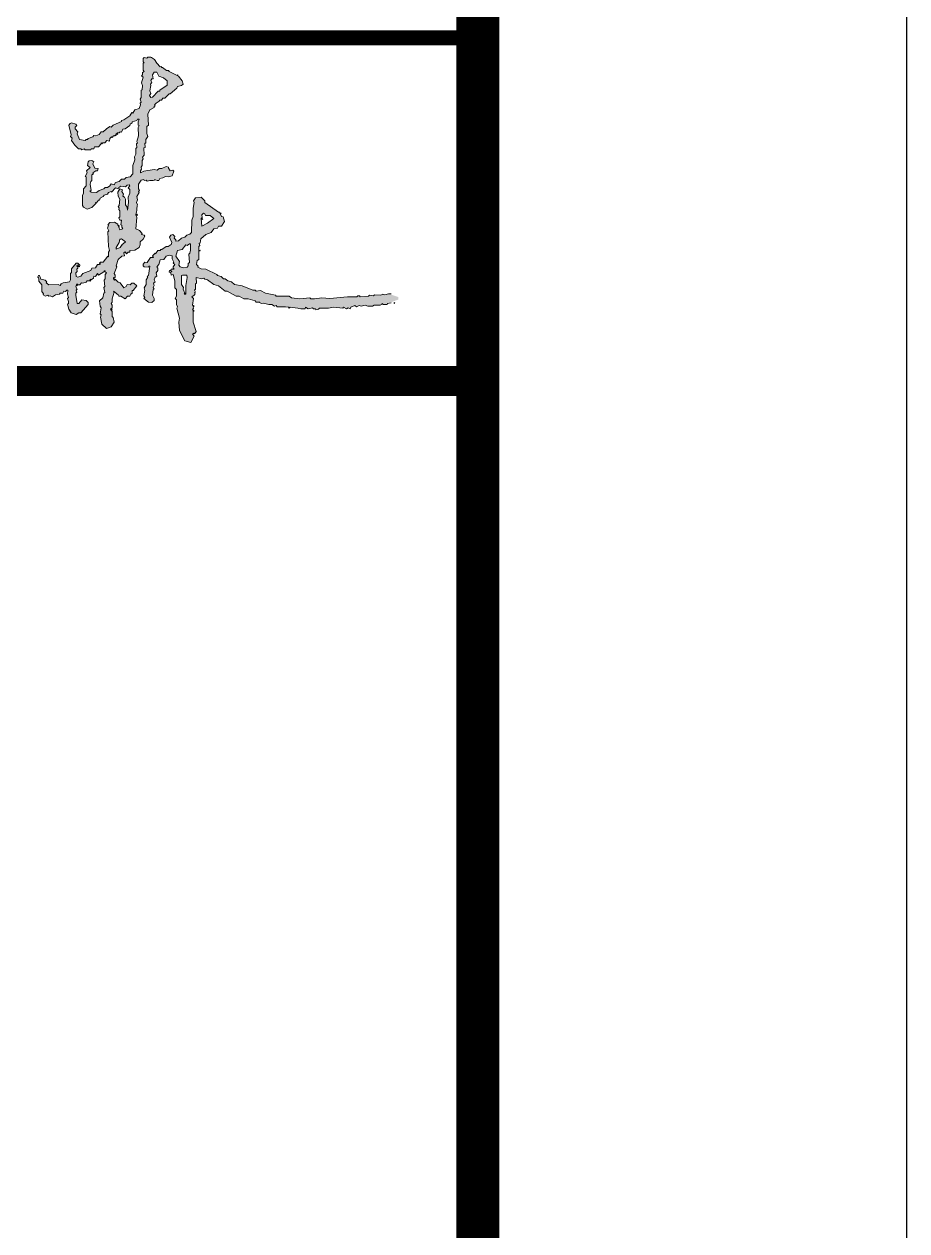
# Model space of a CAD drawing. Extents: x 1188826 to 1909461, y 608442 to 1651179.
# Drawn here: x 1701299 to 1703357, y 1075730 to 1078543 of the extents above; entities that cross this region are included whole.
import ezdxf

# ---------------------------------------------------------------- set-up
doc = ezdxf.new("R2010")
doc.units = 0
doc.header["$LTSCALE"] = 1000
doc.header["$MEASUREMENT"] = 0
doc.layers.add('WALL', color=9, linetype='Continuous', lineweight=40)
doc.layers.add('签名', color=7, linetype='Continuous', lineweight=18)
doc.layers.add('图框', color=140, linetype='Continuous')

# ---------------------------------------------------------------- blocks, each defined once
blk = doc.blocks.new('12414151231')
at = {"layer": '签名'}
h = blk.add_hatch(color=2, dxfattribs=at)
h.dxf.hatch_style = 1
h.paths.add_polyline_path([(-873.4, 7077.7), (-879.4, 7077.7), (-881.9, 7075.3), (-880.6, 7074.1), (-883.1, 7071.7), (-886.7, 7071.7), (-891.5, 7064.4), (-900, 7063.2), (-902.4, 7058.4), (-920.6, 7051.1), (-925.4, 7045.1), (-932.7, 7042.7), (-936.3, 7043.9), (-937.5, 7052.3), (-933.9, 7056), (-935.1, 7060.8), (-932.7, 7063.2), (-932.7, 7066.9), (-935.1, 7068.1), (-931.9, 7074.5), (-932.7, 7075.3), (-936.3, 7075.3), (-947.2, 7062), (-947.2, 7053.6), (-949.6, 7051.1), (-949.6, 7036.6), (-952, 7031.8), (-966.5, 7029.4), (-971.4, 7026.9), (-973.8, 7023.3), (-978.6, 7025.7), (-1000.4, 7024.5), (-1006.4, 7029.4), (-1005.2, 7031.8), (-1008.9, 7035.4), (-1021.8, 7038.6), (-1023.4, 7040.2), (-1023.4, 7033), (-1016.1, 7024.5), (-1016.1, 7008.8), (-1012.5, 7004), (-1013.7, 7001.5), (-1007.7, 6997.9), (-1002.8, 7000.3), (-1000.4, 6997.9), (-996.8, 6999.1), (-991.9, 6996.7), (-984.7, 7001.5), (-975, 7002.8), (-973.8, 7005.2), (-967.7, 7005.2), (-965.3, 7010), (-961.7, 7008.8), (-958.1, 7012.4), (-955.6, 7012.4), (-956.8, 7002.8), (-954.4, 6995.5), (-956.8, 6993.1), (-953, 6981.7), (-956.8, 6979.8), (-953.2, 6967.7), (-948.4, 6959.2), (-936.3, 6955.6), (-930.2, 6959.2), (-925.4, 6959.2), (-908.5, 6978.6), (-908.5, 6983.4), (-913.3, 6988.2), (-923, 6989.4), (-930.2, 6981), (-933.9, 6981), (-938.3, 7004.4), (-935.1, 7007.6), (-936.3, 7012.4), (-933.9, 7014.8), (-937.5, 7019.7), (-935.1, 7026.9), (-932.7, 7024.5), (-927.8, 7024.5), (-924.2, 7029.4), (-920.6, 7028.2), (-913.3, 7030.6), (-910.9, 7034.2), (-904.8, 7034.2), (-903.6, 7037.8), (-901.2, 7036.6), (-896.4, 7040.2), (-895.2, 7045.1), (-891.5, 7043.9), (-886.7, 7051.1), (-884.3, 7047.5), (-872.2, 7054.8), (-871, 7057.2), (-868.5, 7057.2), (-869.8, 7056), (-866.1, 7052.3), (-868.5, 7048.7), (-868.5, 7039), (-871, 7035.4), (-869.8, 7020.9), (-872.2, 7018.5), (-869.8, 7006.4), (-872.2, 7005.2), (-874.6, 6994.3), (-881.9, 6987), (-880.6, 6974.9), (-878.2, 6971.3), (-880.6, 6956.8), (-878.2, 6954.4), (-879.4, 6949.5), (-877, 6932.6), (-866.1, 6922.9), (-855.2, 6926.5), (-848, 6937.4), (-850.4, 6948.3), (-852.8, 6950.7), (-852.8, 6962.8), (-856.5, 6967.7), (-852.8, 6971.3), (-852.8, 6977.3), (-855.2, 6981), (-852.8, 6984.6), (-852.8, 6991.9), (-848, 7007.6), (-849.2, 7010), (-838.3, 7001.5), (-837.1, 6997.9), (-832.3, 6997.9), (-822.6, 6991.9), (-816.5, 6997.9), (-811.7, 6997.9), (-809.3, 7002.8), (-805.6, 7005.2), (-805.6, 7011.2), (-803.2, 7011.2), (-794.8, 7022.1), (-802, 7028.2), (-806.9, 7028.2), (-810.5, 7024.5), (-817.7, 7025.7), (-820.2, 7020.9), (-825, 7017.3), (-833.5, 7029.4), (-838.3, 7030.6), (-845.6, 7037.8), (-846.8, 7035.4), (-849.2, 7039), (-849.2, 7041.5), (-848, 7040.2), (-845.6, 7042.7), (-845.6, 7047.5), (-848, 7051.1), (-841.9, 7066.9), (-843.1, 7069.3), (-838.3, 7083.8), (-829.8, 7091.1), (-823.8, 7092.3), (-825, 7099.5), (-822.6, 7101.9), (-819, 7097.1), (-815.3, 7100.7), (-811.7, 7100.7), (-811.7, 7104.4), (-805, 7105), (-804.4, 7105.6), (-804, 7105.1), (-799.6, 7105.6), (-789.9, 7111.6), (-787.5, 7117.7), (-787.5, 7124.9), (-780.2, 7131), (-776.6, 7138.2), (-777.8, 7140.6), (-783.9, 7141.9), (-782.7, 7144.3), (-788.7, 7151.5), (-797.2, 7155.2), (-794.8, 7181.8), (-797.2, 7187.8), (-795.4, 7198.2), (-795.4, 7200.9), (-794.2, 7209.3), (-793.6, 7210.8), (-796, 7216.9), (-793.6, 7222.9), (-794.8, 7230.2), (-789.9, 7239.8), (-791.1, 7242.3), (-788.7, 7244.7), (-791.1, 7248.3), (-791.1, 7259.2), (-785.1, 7268.9), (-779, 7270.1), (-777.8, 7267.7), (-773, 7268.9), (-770.6, 7266.4), (-764.5, 7267.7), (-762.8, 7267.5), (-757.9, 7267.5), (-753.6, 7268.9), (-753, 7269.1), (-749.4, 7269.1), (-747.6, 7267.7), (-744, 7267.7), (-741.5, 7272.5), (-734.3, 7273.7), (-728.2, 7277.3), (-722.2, 7276.1), (-712.5, 7278.5), (-708.9, 7289.4), (-711.3, 7291.8), (-717.3, 7290.6), (-722.6, 7299.4), (-727, 7300.3), (-736.7, 7295.5), (-742.7, 7295.5), (-747.6, 7291.8), (-754.8, 7293.1), (-779, 7289.4), (-786.3, 7285.8), (-786.3, 7290.6), (-783.9, 7294.3), (-785.1, 7299.1), (-782.7, 7302.7), (-782.7, 7314.8), (-780.2, 7318.5), (-781.5, 7322.1), (-777.8, 7326.9), (-779, 7343.9), (-775.4, 7345.1), (-776.6, 7354.7), (-774.2, 7354.7), (-774.2, 7363.2), (-769.4, 7370.5), (-771.8, 7377.7), (-771.8, 7393.5), (-768.2, 7397.1), (-769.4, 7422.5), (-764.5, 7432.2), (-754.8, 7438.2), (-752.6, 7442.2), (-750, 7447.9), (-745, 7449.5), (-741.5, 7455.1), (-737.9, 7455.1), (-734.3, 7460), (-729.4, 7460), (-719.8, 7469.7), (-717.3, 7469.7), (-701.6, 7483), (-700.4, 7486.6), (-690.7, 7489), (-687.1, 7492.6), (-689.5, 7499.9), (-698, 7510.8), (-719.8, 7521.7), (-721, 7524.1), (-725.8, 7524.1), (-735.5, 7531.3), (-739.1, 7531.3), (-748.8, 7541), (-753.6, 7549.5), (-762.7, 7555.5), (-769.4, 7555.5), (-771.8, 7553.1), (-777.8, 7554.3), (-780.2, 7551.9), (-780.2, 7544.7), (-777.8, 7542.2), (-780.2, 7541), (-780.2, 7525.3), (-777.8, 7521.7), (-781.5, 7519.3), (-781.5, 7514.4), (-783.9, 7512), (-780.2, 7508.4), (-783.9, 7495.1), (-781.5, 7489), (-782.7, 7479.3), (-785.1, 7478.1), (-785.1, 7461.2), (-787.5, 7457.6), (-785.1, 7450.3), (-787.5, 7447.9), (-786.3, 7444.3), (-789.9, 7435.8), (-799.6, 7432.2), (-804.4, 7424.9), (-806.9, 7426.1), (-811.7, 7418.9), (-825, 7409.2), (-831.1, 7408), (-831.1, 7405.5), (-850.4, 7397.1), (-855.2, 7392.2), (-857.7, 7393.5), (-866.1, 7388.6), (-873.4, 7381.4), (-878.2, 7381.4), (-883.1, 7375.3), (-890.3, 7371.7), (-895.2, 7372.9), (-897.6, 7369.3), (-908.5, 7365.6), (-909.7, 7363.2), (-913.3, 7363.2), (-915.7, 7360.8), (-929, 7363.2), (-933.9, 7376.5), (-932.7, 7381.4), (-938.7, 7388.6), (-938.7, 7392.2), (-935.1, 7395.9), (-937.5, 7399.5), (-947.2, 7401.9), (-950.8, 7400.7), (-953.2, 7397.1), (-948.4, 7374.1), (-949.6, 7370.5), (-946, 7366.8), (-947.2, 7360.8), (-939.9, 7349.9), (-931.4, 7341.4), (-925.4, 7341.4), (-923, 7339), (-918.1, 7341.4), (-915.7, 7339), (-902.4, 7339), (-901.2, 7341.4), (-895.2, 7341.4), (-893.9, 7346.3), (-884.3, 7346.3), (-878.2, 7353.5), (-878.2, 7356), (-877, 7353.5), (-874.6, 7356), (-869.8, 7356), (-864.9, 7360.8), (-858.9, 7359.6), (-857.7, 7365.6), (-854, 7369.3), (-852.8, 7368.1), (-849.2, 7371.7), (-846.8, 7371.7), (-843.1, 7375.3), (-843.1, 7377.7), (-841.9, 7376.5), (-840.7, 7378.9), (-835.9, 7378.9), (-833.5, 7381.4), (-831.1, 7380.1), (-827.4, 7387.4), (-822.6, 7388.6), (-811.7, 7395.9), (-810.5, 7399.5), (-805.6, 7401.9), (-805.6, 7404.3), (-794.8, 7408), (-793.6, 7410.4), (-789.9, 7410.4), (-792.3, 7404.3), (-792.3, 7397.1), (-789.9, 7395.9), (-792.3, 7391), (-791.1, 7371.7), (-794.8, 7358.4), (-793.6, 7356), (-796, 7353.5), (-794.8, 7345.1), (-797.2, 7342.6), (-797.2, 7329.3), (-800.8, 7323.3), (-799.6, 7316), (-804.4, 7302.7), (-804.4, 7283.4), (-810.5, 7276.1), (-820.2, 7274.9), (-823.8, 7271.3), (-831.1, 7271.3), (-835.9, 7265.2), (-844.4, 7262.8), (-848, 7258), (-855.2, 7260.4), (-857.7, 7255.6), (-863.7, 7251.9), (-868.5, 7251.9), (-872.2, 7248.3), (-883.1, 7244.7), (-889.1, 7239.8), (-901.2, 7241), (-904.8, 7243.5), (-901.2, 7244.7), (-903.6, 7259.2), (-902.4, 7265.2), (-900, 7267.7), (-900, 7281), (-896.4, 7283.4), (-897.6, 7285.8), (-890.3, 7290.6), (-886.7, 7290.6), (-885.5, 7295.5), (-892.7, 7296.7), (-897.6, 7306.4), (-895.2, 7311.2), (-900, 7314.8), (-906, 7313.6), (-908.5, 7311.2), (-909.7, 7302.7), (-903.6, 7297.9), (-912.1, 7290.6), (-910.9, 7285.8), (-915.7, 7277.3), (-913.3, 7276.1), (-913.3, 7255.6), (-919.4, 7248.3), (-919.4, 7238.6), (-921.8, 7232.6), (-921.8, 7209.6), (-919.4, 7206), (-910.9, 7201.1), (-900, 7204.8), (-890.3, 7214.4), (-891.5, 7216.9), (-889.1, 7215.6), (-884.3, 7221.7), (-881.9, 7221.7), (-880.6, 7226.5), (-873.4, 7230.2), (-871, 7233.8), (-863.7, 7236.2), (-861.3, 7239.8), (-851.2, 7243.9), (-844.4, 7250.7), (-838.3, 7248.3), (-837.1, 7251.9), (-832.3, 7254.3), (-821.4, 7253.1), (-817.7, 7256.8), (-812.9, 7258), (-811.7, 7255.6), (-815.3, 7250.7), (-811.7, 7247.1), (-811.7, 7238.6), (-815.3, 7228.9), (-814.1, 7216.9), (-816.5, 7198.7), (-817.7, 7206), (-821.4, 7210.8), (-821.4, 7224.1), (-823.8, 7228.9), (-827.4, 7231.4), (-826.2, 7236.2), (-829.8, 7242.3), (-828.6, 7245.9), (-834.7, 7248.3), (-839.5, 7241), (-838.3, 7231.4), (-834.7, 7224.1), (-835.9, 7209.6), (-838.3, 7207.2), (-835.9, 7203.5), (-837.1, 7199.9), (-834.7, 7197.5), (-834.7, 7183), (-837.1, 7180.6), (-834.7, 7175.7), (-831.1, 7175.7), (-832.3, 7164.8), (-829.8, 7163.6), (-829.8, 7158.8), (-827.4, 7155.2), (-834.7, 7152.7), (-838.7, 7162.8), (-839.5, 7163.6), (-839.5, 7166), (-846.8, 7170.9), (-857.7, 7169.7), (-862.5, 7164.8), (-861.3, 7163.6), (-863.7, 7156.4), (-860.1, 7150.3), (-862.5, 7147.9), (-861.3, 7114), (-858.9, 7104.4), (-861.3, 7100.7), (-861.3, 7089.8), (-862.5, 7091.1)])
h.paths.add_polyline_path([(-843.1, 7108), (-843.1, 7111.6), (-835.9, 7123.7), (-834.7, 7131), (-832.3, 7131), (-831.1, 7132.2), (-821.4, 7124.9), (-829.8, 7117.7), (-829.8, 7115.2), (-831.1, 7116.5), (-833.5, 7111.6)], flags=16)
h.paths.add_polyline_path([(-765.7, 7466), (-762.1, 7470.9), (-764.5, 7476.9), (-762.1, 7489), (-763.3, 7492.6), (-759.7, 7496.3), (-762.1, 7501.1), (-757.6, 7507.8), (-758.5, 7514.4), (-754.8, 7520.5), (-748.8, 7520.5), (-744, 7510.8), (-733.1, 7507.2), (-724.6, 7499.9), (-724.6, 7490.2), (-741.5, 7478.1), (-741.5, 7475.7), (-745.2, 7475.7), (-761.1, 7459.8)], flags=16)
h = blk.add_hatch(color=2, dxfattribs=at)
h.dxf.hatch_style = 1
h.paths.add_polyline_path([(-675, 7069.3), (-677.4, 7065.7), (-685.9, 7064.4), (-694.4, 7066.9), (-696.8, 7070.5), (-695.6, 7079), (-704, 7091.1), (-700.4, 7104.4), (-689.5, 7106.8), (-681.1, 7117.7), (-677.4, 7116.5), (-672.6, 7120.1), (-670.2, 7120.1), (-670.2, 7105.6), (-671.4, 7098.3), (-673.8, 7095.9), (-672.6, 7076.5), (-675, 7074.1)], flags=16)
h.paths.add_polyline_path([(-678.6, 7047.5), (-677.4, 7041.5), (-681.1, 7023.3), (-681.1, 7002.8), (-684.7, 7002.8), (-683.5, 7005.2), (-687.1, 7014.8), (-685.9, 7018.5), (-690.7, 7025.7), (-690.7, 7046.3), (-688.3, 7047.5)], flags=16)
h.paths.add_polyline_path([(-643.6, 7161.2), (-644.8, 7179.4), (-642.4, 7181.8), (-643.6, 7187.8), (-641.1, 7190.2), (-639.9, 7191.4), (-636.3, 7190.2), (-635.1, 7186.6), (-624.2, 7186.6), (-615.7, 7179.4), (-630.3, 7168.5)], flags=16)
h.paths.add_polyline_path([(-642.4, 7176.9), (-642.4, 7179.4), (-641.1, 7178.1)], flags=0)
h.paths.add_polyline_path([(-185.2, 6990.5), (-185.1, 6995.9), (-208.1, 7004), (-216.6, 7001.5), (-221.4, 7002.8), (-226.3, 7000.3), (-240.8, 7001.5), (-243.2, 6999.1), (-252.9, 7000.3), (-255.3, 6997.9), (-274.6, 6996.7), (-275.8, 6999.1), (-279.5, 6999.1), (-281.9, 6996.7), (-303.7, 6996.7), (-344.8, 6993.1), (-364.1, 6994.3), (-381.1, 6991.9), (-389.5, 6991.9), (-392, 6994.3), (-414.9, 6991.9), (-434.3, 6994.3), (-440.3, 6997.9), (-470.6, 6997.9), (-471.8, 7000.3), (-494.8, 7005.2), (-506.9, 7011.2), (-516.6, 7010), (-519, 7012.4), (-525, 7012.4), (-549.2, 7022.1), (-567.4, 7025.7), (-574.6, 7031.8), (-583.1, 7034.2), (-589.1, 7039), (-592.8, 7039), (-598.8, 7043.9), (-607.3, 7046.3), (-608.5, 7048.7), (-633.9, 7060.8), (-644.8, 7062), (-653.2, 7065.7), (-652, 7068.1), (-655.7, 7071.7), (-654.4, 7081.4), (-650.8, 7083.8), (-650.8, 7114), (-648.4, 7116.5), (-649.6, 7121.3), (-647.2, 7122.5), (-646, 7132.2), (-633.9, 7141.9), (-621.8, 7146.7), (-615.7, 7155.2), (-607.3, 7156.4), (-604.9, 7161.2), (-597.6, 7161.2), (-590.3, 7172.1), (-594, 7183), (-597.6, 7184.2), (-602.4, 7193.9), (-604.9, 7193.9), (-636.3, 7216.9), (-636.3, 7220.5), (-644.8, 7228.9), (-658.1, 7227.7), (-662.9, 7220.5), (-661.7, 7216.9), (-664.1, 7203.5), (-664.1, 7184.2), (-666.5, 7175.7), (-667.8, 7146.7), (-671.4, 7143.1), (-678.6, 7140.6), (-683.5, 7135.8), (-690.7, 7133.4), (-698, 7127.3), (-704, 7126.1), (-704, 7129.8), (-707.7, 7133.4), (-706.5, 7137), (-711.3, 7141.9), (-716.1, 7140.6), (-718.6, 7135.8), (-713.7, 7123.7), (-714.9, 7118.9), (-722.2, 7114), (-727, 7114), (-736.7, 7106.8), (-739.1, 7106.8), (-740.3, 7104.4), (-746.4, 7104.4), (-751.2, 7097.1), (-752.4, 7098.3), (-758.5, 7092.3), (-756.1, 7088.6), (-763.3, 7088.6), (-770.6, 7076.5), (-776.6, 7077.7), (-780.2, 7072.9), (-780.2, 7069.3), (-777.8, 7066.9), (-768.2, 7065.7), (-766.9, 7068.1), (-764.5, 7068.1), (-768.2, 7046.3), (-770.6, 7045.1), (-769.4, 7042.7), (-773, 7036.6), (-773, 7025.7), (-777.8, 7017.3), (-776.6, 7011.2), (-779, 6999.1), (-776.6, 6995.5), (-779, 6993.1), (-768.2, 6984.6), (-759.7, 6983.4), (-754.8, 6988.2), (-754.8, 6993.1), (-758.5, 7000.3), (-757.3, 7013.6), (-754.8, 7014.8), (-757.3, 7018.5), (-754.8, 7023.3), (-756.1, 7028.2), (-752.4, 7031.8), (-754.8, 7036.6), (-752.4, 7042.7), (-748.8, 7045.1), (-750, 7052.3), (-746.4, 7058.4), (-746.4, 7063.2), (-748.8, 7066.9), (-744, 7071.7), (-740.3, 7082.6), (-731.9, 7083.8), (-727, 7091.1), (-718.6, 7093.5), (-712.5, 7092.3), (-712.5, 7085), (-708.9, 7077.7), (-710.1, 7075.3), (-706.5, 7071.7), (-710.1, 7066.9), (-710.1, 7063.2), (-707.7, 7060.8), (-714.9, 7060.8), (-716.1, 7059.6), (-713.7, 7054.8), (-716.1, 7058.4), (-718.6, 7058.4), (-719.8, 7054.8), (-716.1, 7052.3), (-714.9, 7047.5), (-710.1, 7048.7), (-706.5, 7034.2), (-706.5, 7017.3), (-702.8, 7013.6), (-702.8, 6997.9), (-705.3, 6993.1), (-702.8, 6989.4), (-702.8, 6978.6), (-700.4, 6973.7), (-701.6, 6970.1), (-695.6, 6947.1), (-696.8, 6937.4), (-695.6, 6918.1), (-683.5, 6893.9), (-669, 6890.3), (-661.7, 6904.8), (-665.3, 6909.6), (-661.7, 6912), (-660.5, 6910.8), (-656.9, 6915.7), (-664.1, 6937.4), (-664.1, 6962.8), (-661.7, 6964), (-665.3, 6966.5), (-662.9, 6970.1), (-664.1, 6973.7), (-661.7, 6974.9), (-665.3, 6977.3), (-662.9, 6993.1), (-666.5, 6996.7), (-661.7, 7000.3), (-659.3, 7004), (-660.5, 7006.4), (-658.1, 7007.6), (-660.5, 7012.4), (-658.1, 7014.8), (-658.1, 7026.9), (-655.7, 7028.2), (-656.9, 7041.5), (-643.6, 7039), (-638.7, 7040.2), (-636.3, 7037.8), (-630.3, 7036.6), (-615.7, 7025.7), (-604.9, 7022.1), (-589.1, 7010), (-584.3, 7010), (-563.7, 6997.9), (-556.5, 6997.9), (-545.6, 6991.9), (-535.9, 6991.9), (-519, 6987), (-516.6, 6984.6), (-508.1, 6984.6), (-509.3, 6983.4), (-504.5, 6981), (-499.6, 6982.2), (-487.5, 6978.6), (-480.3, 6978.6), (-474.2, 6974.9), (-470.6, 6976.1), (-468.2, 6973.7), (-448.8, 6973.7), (-441.6, 6972.5), (-440.3, 6970.1), (-437.9, 6972.5), (-419.8, 6970.1), (-416.4, 6969.5), (-412.5, 6968.9), (-402.9, 6968.9), (-401.6, 6972.5), (-395.6, 6968.9), (-385.9, 6971.3), (-383.5, 6968.9), (-378.7, 6968.9), (-377.5, 6966.5), (-371.4, 6967.7), (-369, 6970.1), (-348.4, 6970.1), (-336.3, 6972.5), (-314.6, 6970.1), (-313.3, 6972.5), (-306.1, 6968.9), (-302.5, 6971.3), (-297.6, 6968.9), (-296.4, 6972.5), (-286.7, 6976.1), (-283.1, 6973.7), (-277.1, 6976.1), (-272.2, 6974.9), (-262.5, 6977.3), (-256.5, 6974.9), (-245.6, 6974.9), (-242, 6977.3), (-227.5, 6977.3), (-222.6, 6979.8), (-223.8, 6981), (-220.2, 6978.6), (-211.7, 6978.6), (-210.5, 6981)])
at = {"layer": '图框'}
for points, const_width in [([(-7000, 7600.3), (0, 7600.3)], 35), ([(-7000, 6800.3), (0, 6800.3)], 70)]:
    blk.add_lwpolyline(points, dxfattribs=dict(at, const_width=const_width))
at = {"layer": '签名', "color": 2, "elevation": 9704994.5}
for points in [[(-760.9, 7554.3), (-762.1, 7555.5), (-769.4, 7555.5), (-771.8, 7553.1), (-777.8, 7554.3), (-780.2, 7551.9), (-780.2, 7544.7), (-777.8, 7542.2), (-780.2, 7541), (-780.2, 7525.3), (-777.8, 7521.7), (-781.5, 7519.3), (-781.5, 7514.4), (-783.9, 7512), (-780.2, 7508.4), (-783.9, 7495.1), (-781.5, 7489), (-782.7, 7479.3), (-785.1, 7478.1), (-785.1, 7461.2), (-787.5, 7457.6), (-785.1, 7450.3), (-787.5, 7447.9), (-786.3, 7444.3), (-789.9, 7435.8), (-799.6, 7432.2), (-804.4, 7424.9), (-806.9, 7426.1), (-811.7, 7418.9), (-825, 7409.2), (-831.1, 7408), (-831.1, 7405.5), (-850.4, 7397.1), (-855.2, 7392.2), (-857.7, 7393.5), (-866.1, 7388.6), (-873.4, 7381.4), (-878.2, 7381.4), (-883.1, 7375.3), (-890.3, 7371.7), (-895.2, 7372.9), (-897.6, 7369.3), (-908.5, 7365.6), (-909.7, 7363.2), (-913.3, 7363.2), (-915.7, 7360.8), (-929, 7363.2), (-933.9, 7376.5), (-932.7, 7381.4), (-938.7, 7388.6), (-938.7, 7392.2), (-935.1, 7395.9), (-937.5, 7399.5), (-947.2, 7401.9), (-950.8, 7400.7), (-953.2, 7397.1), (-948.4, 7374.1), (-949.6, 7370.5), (-946, 7366.8), (-947.2, 7360.8), (-939.9, 7349.9), (-931.4, 7341.4), (-925.4, 7341.4), (-923, 7339), (-918.1, 7341.4), (-915.7, 7339), (-902.4, 7339), (-901.2, 7341.4), (-895.2, 7341.4), (-893.9, 7346.3), (-884.3, 7346.3), (-878.2, 7353.5), (-878.2, 7356), (-877, 7353.5), (-874.6, 7356), (-869.8, 7356), (-864.9, 7360.8), (-858.9, 7359.6), (-857.7, 7365.6), (-854, 7369.3), (-852.8, 7368.1), (-849.2, 7371.7), (-846.8, 7371.7), (-843.1, 7375.3), (-843.1, 7377.7), (-841.9, 7376.5), (-840.7, 7378.9), (-835.9, 7378.9), (-833.5, 7381.4), (-831.1, 7380.1), (-827.4, 7387.4), (-822.6, 7388.6), (-811.7, 7395.9), (-810.5, 7399.5), (-805.6, 7401.9), (-805.6, 7404.3), (-794.8, 7408), (-793.6, 7410.4), (-789.9, 7410.4), (-792.3, 7404.3), (-792.3, 7397.1), (-789.9, 7395.9), (-792.3, 7391), (-791.1, 7371.7), (-794.8, 7358.4), (-793.6, 7356), (-796, 7353.5), (-794.8, 7345.1), (-797.2, 7342.6), (-797.2, 7329.3), (-800.8, 7323.3), (-799.6, 7316), (-804.4, 7302.7), (-804.4, 7283.4), (-810.5, 7276.1), (-820.2, 7274.9), (-823.8, 7271.3), (-831.1, 7271.3), (-835.9, 7265.2), (-844.4, 7262.8), (-848, 7258), (-855.2, 7260.4), (-857.7, 7255.6), (-863.7, 7251.9), (-868.5, 7251.9), (-872.2, 7248.3), (-883.1, 7244.7), (-889.1, 7239.8), (-901.2, 7241), (-904.8, 7243.5), (-901.2, 7244.7), (-903.6, 7259.2), (-902.4, 7265.2), (-900, 7267.7), (-900, 7281), (-896.4, 7283.4), (-897.6, 7285.8), (-890.3, 7290.6), (-886.7, 7290.6), (-885.5, 7295.5), (-892.7, 7296.7), (-897.6, 7306.4), (-895.2, 7311.2), (-900, 7314.8), (-906, 7313.6), (-908.5, 7311.2), (-909.7, 7302.7), (-903.6, 7297.9), (-912.1, 7290.6), (-910.9, 7285.8), (-915.7, 7277.3), (-913.3, 7276.1), (-913.3, 7255.6), (-919.4, 7248.3), (-919.4, 7238.6), (-921.8, 7232.6), (-921.8, 7209.6), (-919.4, 7206), (-910.9, 7201.1), (-900, 7204.8), (-890.3, 7214.4), (-891.5, 7216.9), (-889.1, 7215.6), (-884.3, 7221.7), (-881.9, 7221.7), (-880.6, 7226.5), (-873.4, 7230.2), (-871, 7233.8), (-863.7, 7236.2), (-861.3, 7239.8), (-855.2, 7242.3), (-854, 7241), (-844.4, 7250.7), (-838.3, 7248.3), (-837.1, 7251.9), (-832.3, 7254.3), (-821.4, 7253.1), (-817.7, 7256.8), (-812.9, 7258), (-811.7, 7255.6), (-815.3, 7250.7), (-811.7, 7247.1), (-811.7, 7238.6), (-815.3, 7228.9), (-814.1, 7216.9), (-816.5, 7198.7), (-817.7, 7206), (-821.4, 7210.8), (-821.4, 7224.1), (-823.8, 7228.9), (-827.4, 7231.4), (-826.2, 7236.2), (-829.8, 7242.3), (-828.6, 7245.9), (-834.7, 7248.3), (-839.5, 7241), (-838.3, 7231.4), (-834.7, 7224.1), (-835.9, 7209.6), (-838.3, 7207.2), (-835.9, 7203.5), (-837.1, 7199.9), (-834.7, 7197.5), (-834.7, 7183), (-837.1, 7180.6), (-834.7, 7175.7), (-831.1, 7175.7), (-832.3, 7164.8), (-829.8, 7163.6), (-829.8, 7158.8), (-827.4, 7155.2), (-834.7, 7152.7), (-837.1, 7158.8), (-835.9, 7160), (-839.5, 7163.6), (-839.5, 7166), (-846.8, 7170.9), (-857.7, 7169.7), (-862.5, 7164.8), (-861.3, 7163.6), (-863.7, 7156.4), (-860.1, 7150.3), (-862.5, 7147.9), (-861.3, 7114), (-858.9, 7104.4), (-861.3, 7100.7), (-861.3, 7089.8), (-862.5, 7091.1), (-873.4, 7077.7), (-879.4, 7077.7), (-881.9, 7075.3), (-879.4, 7072.9), (-880.6, 7074.1), (-883.1, 7071.7), (-886.7, 7071.7), (-891.5, 7064.4), (-900, 7063.2), (-902.4, 7058.4), (-920.6, 7051.1), (-925.4, 7045.1), (-932.7, 7042.7), (-936.3, 7043.9), (-937.5, 7052.3), (-933.9, 7056), (-935.1, 7060.8), (-932.7, 7063.2), (-932.7, 7066.9), (-935.1, 7068.1), (-933.9, 7070.5), (-931.4, 7070.5), (-932.7, 7069.3), (-929, 7066.9), (-927.8, 7070.5), (-932.7, 7075.3), (-936.3, 7075.3), (-947.2, 7062), (-947.2, 7053.6), (-949.6, 7051.1), (-949.6, 7036.6), (-952, 7031.8), (-966.5, 7029.4), (-971.4, 7026.9), (-973.8, 7023.3), (-978.6, 7025.7), (-1000.4, 7024.5), (-1006.4, 7029.4), (-1005.2, 7031.8), (-1008.9, 7035.4), (-1018.5, 7037.8), (-1022.2, 7046.3), (-1024.6, 7046.3), (-1025.8, 7042.7), (-1023.4, 7040.2), (-1023.4, 7033), (-1016.1, 7024.5), (-1016.1, 7008.8), (-1012.5, 7004), (-1013.7, 7001.5), (-1007.7, 6997.9), (-1002.8, 7000.3), (-1000.4, 6997.9), (-996.8, 6999.1), (-991.9, 6996.7), (-984.7, 7001.5), (-975, 7002.8), (-973.8, 7005.2), (-967.7, 7005.2), (-965.3, 7010), (-961.7, 7008.8), (-958.1, 7012.4), (-955.6, 7012.4), (-956.8, 7002.8), (-954.4, 6995.5), (-956.8, 6993.1), (-954.4, 6985.8), (-954.4, 6981), (-956.8, 6979.8), (-953.2, 6967.7), (-948.4, 6959.2), (-936.3, 6955.6), (-930.2, 6959.2), (-925.4, 6959.2), (-908.5, 6978.6), (-908.5, 6983.4), (-913.3, 6988.2), (-923, 6989.4), (-930.2, 6981), (-933.9, 6981), (-937.5, 7000.3), (-937.5, 7005.2), (-935.1, 7007.6), (-936.3, 7012.4), (-933.9, 7014.8), (-937.5, 7019.7), (-935.1, 7026.9), (-932.7, 7024.5), (-927.8, 7024.5), (-924.2, 7029.4), (-920.6, 7028.2), (-913.3, 7030.6), (-910.9, 7034.2), (-904.8, 7034.2), (-903.6, 7037.8), (-901.2, 7036.6), (-896.4, 7040.2), (-895.2, 7045.1), (-891.5, 7043.9), (-886.7, 7051.1), (-884.3, 7047.5), (-872.2, 7054.8), (-871, 7057.2), (-868.5, 7057.2), (-869.8, 7056), (-866.1, 7052.3), (-868.5, 7048.7), (-868.5, 7039), (-871, 7035.4), (-869.8, 7020.9), (-872.2, 7018.5), (-869.8, 7006.4), (-872.2, 7005.2), (-874.6, 6994.3), (-881.9, 6987), (-880.6, 6974.9), (-878.2, 6971.3), (-880.6, 6956.8), (-878.2, 6954.4), (-879.4, 6949.5), (-877, 6932.6), (-866.1, 6922.9), (-855.2, 6926.5), (-848, 6937.4), (-850.4, 6948.3), (-852.8, 6950.7), (-852.8, 6962.8), (-856.5, 6967.7), (-852.8, 6971.3), (-852.8, 6977.3), (-855.2, 6981), (-852.8, 6984.6), (-852.8, 6991.9), (-848, 7007.6), (-849.2, 7010), (-838.3, 7001.5), (-837.1, 6997.9), (-832.3, 6997.9), (-822.6, 6991.9), (-816.5, 6997.9), (-811.7, 6997.9), (-809.3, 7002.8), (-805.6, 7005.2), (-805.6, 7011.2), (-803.2, 7011.2), (-794.8, 7022.1), (-802, 7028.2), (-806.9, 7028.2), (-810.5, 7024.5), (-817.7, 7025.7), (-820.2, 7020.9), (-825, 7017.3), (-833.5, 7029.4), (-838.3, 7030.6), (-845.6, 7037.8), (-846.8, 7035.4), (-849.2, 7039), (-849.2, 7041.5), (-848, 7040.2), (-845.6, 7042.7), (-845.6, 7047.5), (-848, 7051.1), (-841.9, 7066.9), (-843.1, 7069.3), (-838.3, 7083.8), (-829.8, 7091.1), (-823.8, 7092.3), (-825, 7099.5), (-822.6, 7101.9), (-819, 7097.1), (-815.3, 7100.7), (-811.7, 7100.7), (-811.7, 7104.4), (-799.6, 7105.6), (-789.9, 7111.6), (-787.5, 7117.7), (-787.5, 7124.9), (-780.2, 7131), (-776.6, 7138.2), (-777.8, 7140.6), (-783.9, 7141.9), (-782.7, 7144.3), (-788.7, 7151.5), (-797.2, 7155.2), (-794.8, 7181.8), (-797.2, 7187.8), (-796, 7195.1), (-795.4, 7198.1), (-795.4, 7201.1), (-794.2, 7209.6), (-793.6, 7210.8), (-796, 7216.9), (-793.6, 7222.9), (-794.8, 7230.2), (-789.9, 7239.8), (-791.1, 7242.3), (-788.7, 7244.7), (-791.1, 7248.3), (-791.1, 7259.2), (-785.1, 7268.9), (-779, 7270.1), (-777.8, 7267.7), (-773, 7268.9), (-770.6, 7266.4), (-764.5, 7267.7), (-762.1, 7267.5), (-757.3, 7267.5), (-753.6, 7268.9), (-754.8, 7269.1), (-751.2, 7269.1), (-747.6, 7267.7), (-744, 7267.7), (-741.5, 7272.5), (-734.3, 7273.7), (-728.2, 7277.3), (-722.2, 7276.1), (-712.5, 7278.5), (-708.9, 7289.4), (-711.3, 7291.8), (-717.3, 7290.6), (-721, 7296.7), (-721, 7299.1), (-727, 7300.3), (-736.7, 7295.5), (-742.7, 7295.5), (-747.6, 7291.8), (-754.8, 7293.1), (-779, 7289.4), (-786.3, 7285.8), (-786.3, 7290.6), (-783.9, 7294.3), (-785.1, 7299.1), (-782.7, 7302.7), (-782.7, 7314.8), (-780.2, 7318.5), (-781.5, 7322.1), (-777.8, 7326.9), (-779, 7343.9), (-775.4, 7345.1), (-776.6, 7354.7), (-774.2, 7354.7), (-774.2, 7363.2), (-769.4, 7370.5), (-771.8, 7377.7), (-771.8, 7393.5), (-768.2, 7397.1), (-769.4, 7422.5), (-764.5, 7432.2), (-754.8, 7438.2), (-754.8, 7440.6), (-752.4, 7441.8), (-753.6, 7444.3), (-750, 7447.9), (-742.7, 7452.5), (-741.5, 7455.1), (-737.9, 7455.1), (-734.3, 7460), (-729.4, 7460), (-719.8, 7469.7), (-717.3, 7469.7), (-701.6, 7483), (-700.4, 7486.6), (-690.7, 7489), (-687.1, 7492.6), (-689.5, 7499.9), (-698, 7510.8), (-719.8, 7521.7), (-721, 7524.1), (-725.8, 7524.1), (-735.5, 7531.3), (-737.9, 7531.3), (-737.9, 7533.8), (-740.3, 7532.6), (-748.8, 7541), (-753.6, 7549.5), (-760.9, 7554.3)], [(-754.8, 7520.5), (-748.8, 7520.5), (-744, 7510.8), (-733.1, 7507.2), (-724.6, 7499.9), (-724.6, 7490.2), (-741.5, 7478.1), (-741.5, 7475.7), (-745.2, 7475.7), (-758.5, 7462.4), (-762.1, 7461.2), (-765.7, 7466), (-762.1, 7470.9), (-764.5, 7476.9), (-762.1, 7489), (-763.3, 7492.6), (-759.7, 7496.3), (-762.1, 7501.1), (-759.7, 7504.7), (-757.3, 7504.7), (-758.5, 7514.4), (-754.8, 7520.5)], [(-699.2, 7513.2), (-700.4, 7514.4), (-700.4, 7512), (-699.2, 7513.2)], [(-843.1, 7372.9), (-844.4, 7374.1), (-844.4, 7371.7), (-843.1, 7372.9)], [(-839.5, 7376.5), (-840.7, 7377.7), (-840.7, 7375.3), (-839.5, 7376.5)], [(-643.6, 7227.7), (-644.8, 7228.9), (-658.1, 7227.7), (-662.9, 7220.5), (-661.7, 7216.9), (-664.1, 7203.5), (-664.1, 7184.2), (-666.5, 7175.7), (-667.8, 7146.7), (-671.4, 7143.1), (-678.6, 7140.6), (-683.5, 7135.8), (-690.7, 7133.4), (-698, 7127.3), (-704, 7126.1), (-704, 7129.8), (-707.7, 7133.4), (-706.5, 7137), (-711.3, 7141.9), (-716.1, 7140.6), (-718.6, 7135.8), (-713.7, 7123.7), (-714.9, 7118.9), (-722.2, 7114), (-727, 7114), (-736.7, 7106.8), (-739.1, 7106.8), (-740.3, 7104.4), (-746.4, 7104.4), (-751.2, 7097.1), (-752.4, 7098.3), (-758.5, 7092.3), (-756.1, 7088.6), (-763.3, 7088.6), (-770.6, 7076.5), (-776.6, 7077.7), (-780.2, 7072.9), (-780.2, 7069.3), (-777.8, 7066.9), (-768.2, 7065.7), (-766.9, 7068.1), (-764.5, 7068.1), (-768.2, 7046.3), (-770.6, 7045.1), (-769.4, 7042.7), (-773, 7036.6), (-773, 7025.7), (-777.8, 7017.3), (-776.6, 7011.2), (-779, 6999.1), (-776.6, 6995.5), (-779, 6993.1), (-768.2, 6984.6), (-759.7, 6983.4), (-754.8, 6988.2), (-754.8, 6993.1), (-758.5, 7000.3), (-757.3, 7013.6), (-754.8, 7014.8), (-757.3, 7018.5), (-754.8, 7023.3), (-756.1, 7028.2), (-752.4, 7031.8), (-754.8, 7036.6), (-752.4, 7042.7), (-748.8, 7045.1), (-750, 7052.3), (-746.4, 7058.4), (-746.4, 7063.2), (-748.8, 7066.9), (-744, 7071.7), (-740.3, 7082.6), (-731.9, 7083.8), (-727, 7091.1), (-718.6, 7093.5), (-712.5, 7092.3), (-712.5, 7085), (-708.9, 7077.7), (-710.1, 7075.3), (-706.5, 7071.7), (-710.1, 7066.9), (-710.1, 7063.2), (-707.7, 7060.8), (-714.9, 7060.8), (-716.1, 7059.6), (-713.7, 7054.8), (-716.1, 7058.4), (-718.6, 7058.4), (-719.8, 7054.8), (-716.1, 7052.3), (-714.9, 7047.5), (-710.1, 7048.7), (-706.5, 7034.2), (-706.5, 7017.3), (-702.8, 7013.6), (-702.8, 6997.9), (-705.3, 6993.1), (-702.8, 6989.4), (-702.8, 6978.6), (-700.4, 6973.7), (-701.6, 6970.1), (-695.6, 6947.1), (-696.8, 6937.4), (-695.6, 6918.1), (-683.5, 6893.9), (-669, 6890.3), (-661.7, 6904.8), (-665.3, 6909.6), (-661.7, 6912), (-660.5, 6910.8), (-656.9, 6915.7), (-664.1, 6937.4), (-664.1, 6962.8), (-661.7, 6964), (-665.3, 6966.5), (-662.9, 6970.1), (-664.1, 6973.7), (-661.7, 6974.9), (-665.3, 6977.3), (-662.9, 6993.1), (-666.5, 6996.7), (-661.7, 7000.3), (-659.3, 7004), (-660.5, 7006.4), (-658.1, 7007.6), (-660.5, 7012.4), (-658.1, 7014.8), (-658.1, 7026.9), (-655.7, 7028.2), (-656.9, 7041.5), (-643.6, 7039), (-638.7, 7040.2), (-636.3, 7037.8), (-630.3, 7036.6), (-615.7, 7025.7), (-604.9, 7022.1), (-589.1, 7010), (-584.3, 7010), (-563.7, 6997.9), (-556.5, 6997.9), (-545.6, 6991.9), (-535.9, 6991.9), (-519, 6987), (-516.6, 6984.6), (-508.1, 6984.6), (-509.3, 6983.4), (-504.5, 6981), (-499.6, 6982.2), (-487.5, 6978.6), (-480.3, 6978.6), (-474.2, 6974.9), (-470.6, 6976.1), (-468.2, 6973.7), (-448.8, 6973.7), (-441.6, 6972.5), (-440.3, 6970.1), (-437.9, 6972.5), (-419.8, 6970.1), (-417.4, 6969.7), (-412.5, 6968.9), (-402.9, 6968.9), (-401.6, 6972.5), (-395.6, 6968.9), (-385.9, 6971.3), (-383.5, 6968.9), (-378.7, 6968.9), (-377.5, 6966.5), (-371.4, 6967.7), (-369, 6970.1), (-348.4, 6970.1), (-336.3, 6972.5), (-314.6, 6970.1), (-313.3, 6972.5), (-306.1, 6968.9), (-302.5, 6971.3), (-297.6, 6968.9), (-296.4, 6972.5), (-286.7, 6976.1), (-283.1, 6973.7), (-277.1, 6976.1), (-272.2, 6974.9), (-262.5, 6977.3), (-256.5, 6974.9), (-245.6, 6974.9), (-242, 6977.3), (-227.5, 6977.3), (-222.6, 6979.8), (-223.8, 6981), (-220.2, 6978.6), (-211.7, 6978.6), (-210.5, 6981), (-202.1, 6982.4)], [(-201.9, 7004), (-208.1, 7004), (-216.6, 7001.5), (-221.4, 7002.8), (-226.3, 7000.3), (-240.8, 7001.5), (-243.2, 6999.1), (-252.9, 7000.3), (-255.3, 6997.9), (-274.6, 6996.7), (-275.8, 6999.1), (-279.5, 6999.1), (-281.9, 6996.7), (-303.7, 6996.7), (-344.8, 6993.1), (-364.1, 6994.3), (-381.1, 6991.9), (-389.5, 6991.9), (-392, 6994.3), (-414.9, 6991.9), (-434.3, 6994.3), (-440.3, 6997.9), (-470.6, 6997.9), (-471.8, 7000.3), (-494.8, 7005.2), (-506.9, 7011.2), (-516.6, 7010), (-519, 7012.4), (-525, 7012.4), (-549.2, 7022.1), (-567.4, 7025.7), (-574.6, 7031.8), (-583.1, 7034.2), (-589.1, 7039), (-592.8, 7039), (-598.8, 7043.9), (-607.3, 7046.3), (-608.5, 7048.7), (-633.9, 7060.8), (-644.8, 7062), (-653.2, 7065.7), (-652, 7068.1), (-655.7, 7071.7), (-654.4, 7081.4), (-650.8, 7083.8), (-650.8, 7114), (-648.4, 7116.5), (-649.6, 7121.3), (-647.2, 7122.5), (-646, 7132.2), (-633.9, 7141.9), (-621.8, 7146.7), (-615.7, 7155.2), (-607.3, 7156.4), (-604.9, 7161.2), (-597.6, 7161.2), (-590.3, 7172.1), (-594, 7183), (-597.6, 7184.2), (-602.4, 7193.9), (-604.9, 7193.9), (-636.3, 7216.9), (-636.3, 7220.5), (-643.6, 7227.7)], [(-793.6, 7187.8), (-794.8, 7189), (-794.8, 7186.6), (-793.6, 7187.8)], [(-641.1, 7190.2), (-639.9, 7191.4), (-636.3, 7190.2), (-635.1, 7186.6), (-624.2, 7186.6), (-615.7, 7179.4), (-630.3, 7168.5), (-643.6, 7161.2), (-644.8, 7179.4), (-642.4, 7181.8), (-643.6, 7187.8), (-641.1, 7190.2)], [(-641.1, 7178.1), (-642.4, 7179.4), (-642.4, 7176.9), (-641.1, 7178.1)], [(-598.8, 7191.4), (-600, 7192.7), (-600, 7190.2), (-598.8, 7191.4)], [(-835.9, 7162.4), (-837.1, 7163.6), (-837.1, 7161.2), (-835.9, 7162.4)], [(-834.7, 7131), (-832.3, 7131), (-831.1, 7132.2), (-821.4, 7124.9), (-829.8, 7117.7), (-829.8, 7115.2), (-831.1, 7116.5), (-833.5, 7111.6), (-843.1, 7108), (-843.1, 7111.6), (-835.9, 7123.7), (-834.7, 7131)], [(-672.6, 7120.1), (-670.2, 7120.1), (-670.2, 7105.6), (-671.4, 7098.3), (-673.8, 7095.9), (-672.6, 7076.5), (-675, 7074.1), (-675, 7069.3), (-677.4, 7065.7), (-685.9, 7064.4), (-694.4, 7066.9), (-696.8, 7070.5), (-695.6, 7079), (-704, 7091.1), (-700.4, 7104.4), (-689.5, 7106.8), (-681.1, 7117.7), (-677.4, 7116.5), (-672.6, 7120.1)], [(-647.2, 7104.4), (-648.4, 7105.6), (-648.4, 7103.1), (-647.2, 7104.4)], [(-902.4, 7034.2), (-903.6, 7035.4), (-903.6, 7033), (-902.4, 7034.2)], [(-688.3, 7047.5), (-678.6, 7047.5), (-677.4, 7041.5), (-681.1, 7023.3), (-681.1, 7002.8), (-684.7, 7002.8), (-683.5, 7005.2), (-687.1, 7014.8), (-685.9, 7018.5), (-690.7, 7025.7), (-690.7, 7046.3), (-688.3, 7047.5)], [(-933.9, 7023.3), (-935.1, 7024.5), (-935.1, 7022.1), (-933.9, 7023.3)], [(-193.6, 6982.2), (-194.8, 6983.4), (-194.8, 6981), (-193.6, 6982.2)], [(-852.8, 6966.5), (-854, 6967.7), (-854, 6965.3), (-852.8, 6966.5)]]:
    blk.add_lwpolyline(points, dxfattribs=at)

msp = doc.modelspace()

# ---------------------------------------------------------------- linework, layer by layer
at = {"layer": '图框'}
msp.add_lwpolyline([(1643957.2, 1069910.3), (1703357.2, 1069910.3), (1703357.2, 1111910.3), (1643957.2, 1111910.3)], close=True, dxfattribs=at)
at = {"layer": '图框', "const_width": 100}
msp.add_lwpolyline([(1646457.2, 1070910.3), (1702357.2, 1070910.3), (1702357.2, 1110910.3), (1646457.2, 1110910.3)], close=True, dxfattribs=at)

# ---------------------------------------------------------------- block references
at = {"layer": 'WALL'}
msp.add_blockref('12414151231', (1702357.2, 1070910.3), dxfattribs=at)

doc.saveas('drawing.dxf')
